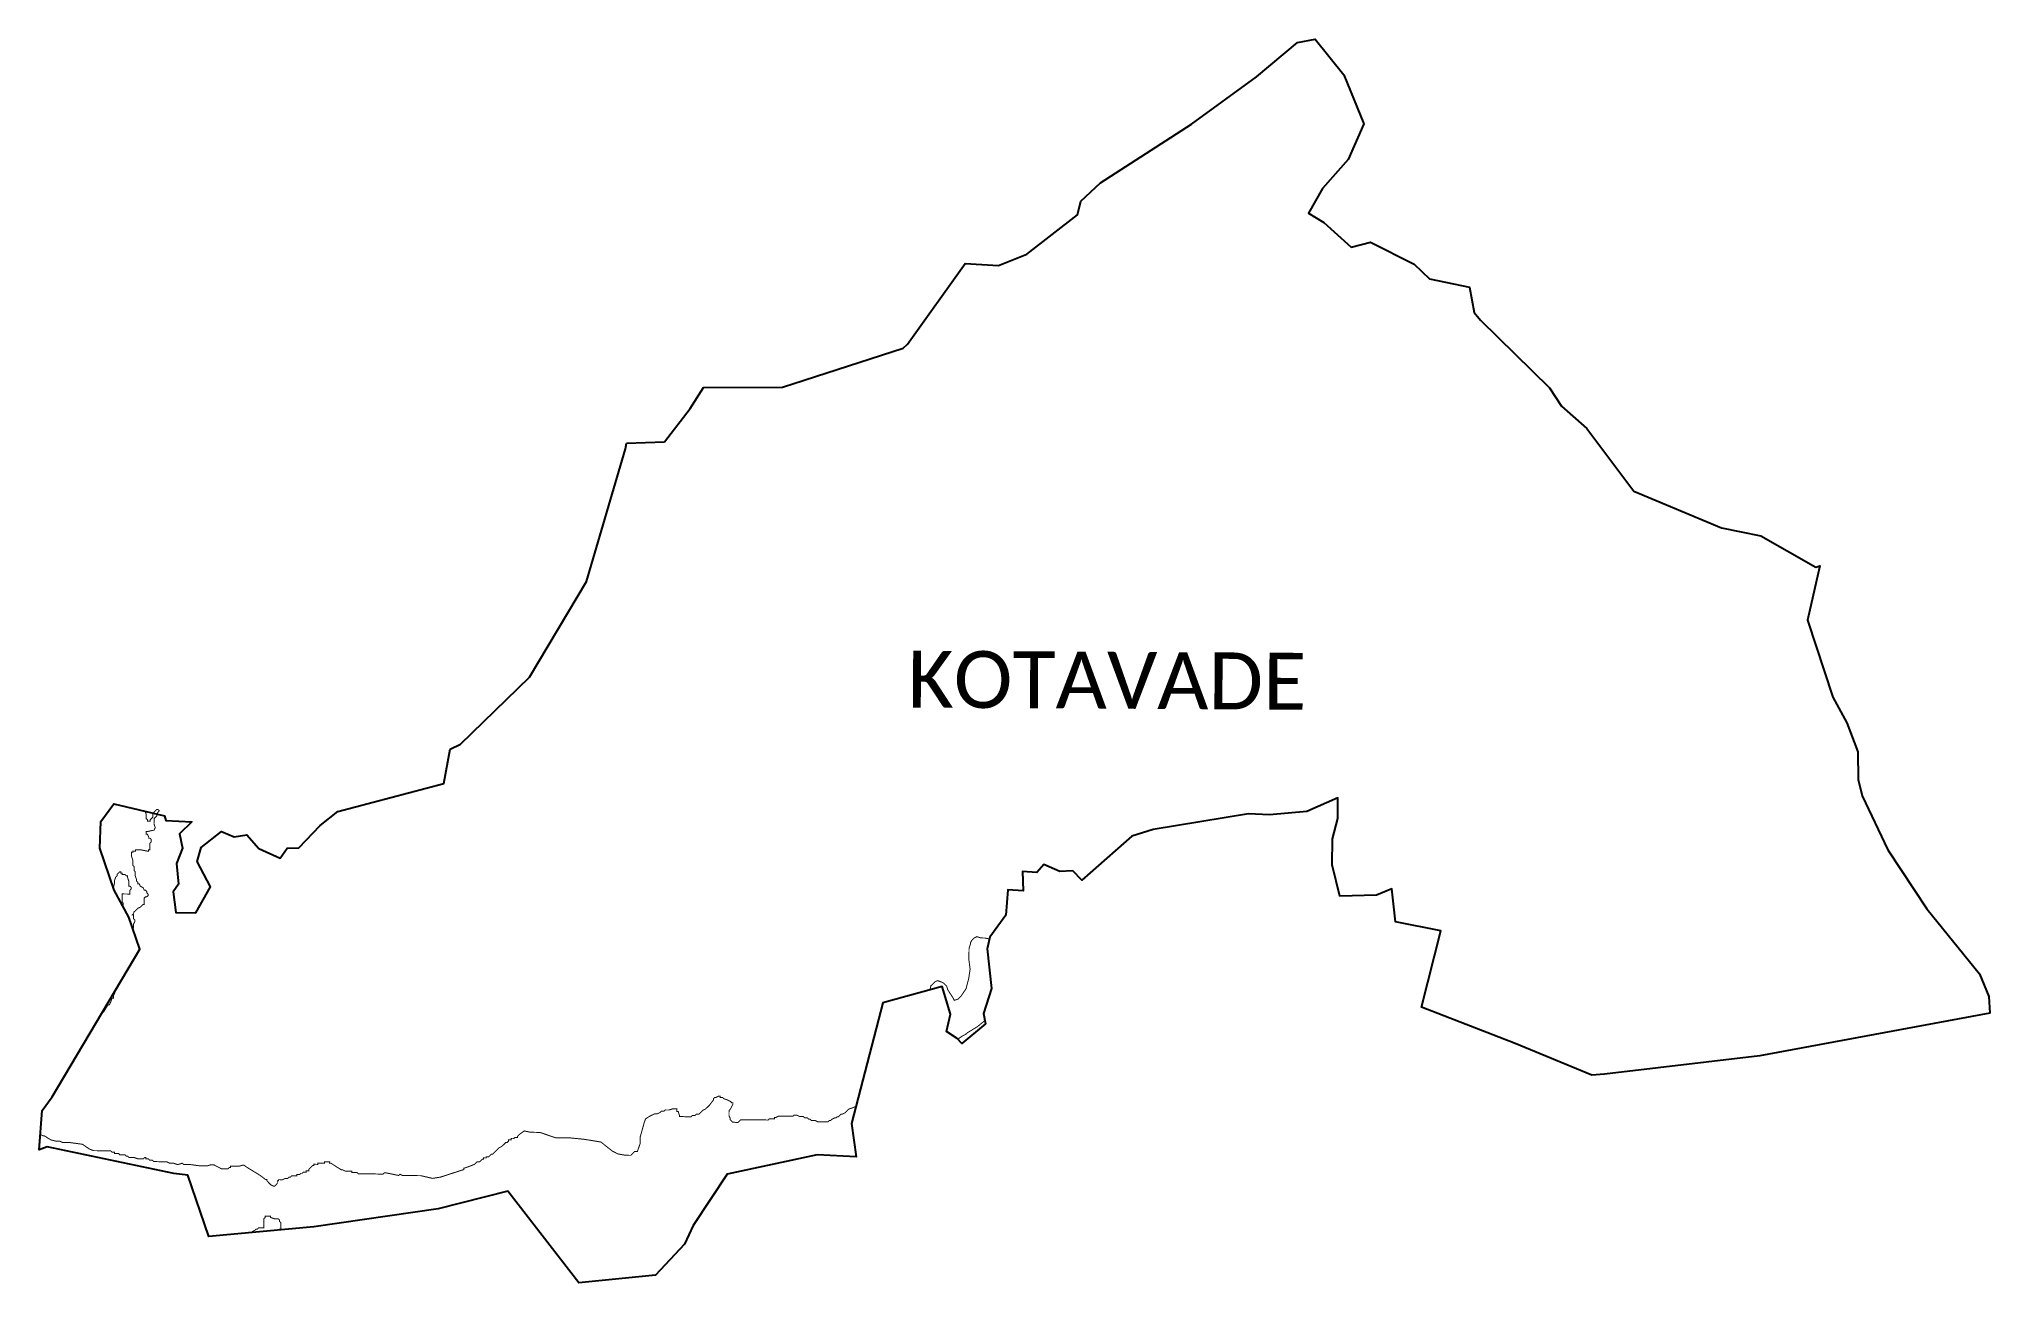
# Model space of a CAD drawing. Header units: metres. Extents: x 317393 to 323421, y 1888698 to 1892541.
import ezdxf

# ---------------------------------------------------------------- set-up
doc = ezdxf.new("R2010")
doc.units = ezdxf.units.M
for name, color, linetype in [('HAZARDS LINE', 1, 'Continuous'), ('village', 3, 'Continuous'), ('VILLAGE NAME', 250, 'Continuous')]:
    doc.layers.add(name, color=color, linetype=linetype)
doc.styles.get("Standard").update_dxf_attribs({"font": 'simplex.shx'})

msp = doc.modelspace()

# ---------------------------------------------------------------- linework, layer by layer
at = {"color": 3, "true_color": 0x00ff00, "flags": 128}
msp.add_lwpolyline([(319207.6, 1891292.8), (319325.1, 1891296.4)], dxfattribs=at)
at = {"layer": 'HAZARDS LINE', "lineweight": 18, "const_width": 3.02}
for points in [[(317681.7, 1889795), (317685, 1889795), (317685, 1889799), (317685, 1889803), (317685.1, 1889807), (317689.2, 1889815.1), (317689.2, 1889819.1), (317685.2, 1889823.2), (317685.3, 1889831.2), (317685.3, 1889835.2), (317681.3, 1889835.3), (317685.4, 1889839.3), (317685.4, 1889843.3), (317689.5, 1889847.3), (317693.5, 1889851.3), (317697.6, 1889855.3), (317705.7, 1889859.2), (317713.8, 1889867.2), (317717.8, 1889867.2), (317717.9, 1889871.2), (317717.9, 1889875.2), (317717.9, 1889879.3), (317718, 1889883.3), (317718, 1889887.3), (317722.1, 1889891.3), (317726.1, 1889891.3), (317730.2, 1889895.3), (317730.2, 1889899.3), (317726.2, 1889903.4), (317726.2, 1889907.4), (317722.2, 1889911.5), (317718.2, 1889911.5), (317714.3, 1889919.6), (317706.2, 1889923.7), (317702.3, 1889931.8), (317698.2, 1889931.8), (317698.3, 1889935.8), (317694.3, 1889939.9), (317694.3, 1889943.9), (317690.4, 1889956.1), (317690.5, 1889968.1), (317686.5, 1889972.2), (317686.6, 1889984.3), (317682.6, 1889988.4), (317682.7, 1890000.4), (317682.8, 1890004.5), (317678.8, 1890016.6), (317678.9, 1890020.6), (317678.9, 1890024.6), (317678.9, 1890028.7), (317683, 1890028.6), (317683, 1890032.7), (317687, 1890032.6), (317691.1, 1890032.6), (317691.1, 1890036.6), (317695.1, 1890036.6), (317699.2, 1890036.6), (317703.2, 1890036.5), (317707.2, 1890036.5), (317727.3, 1890032.3), (317731.3, 1890032.2), (317731.4, 1890036.3), (317735.4, 1890036.2), (317735.4, 1890040.3), (317735.5, 1890048.3), (317735.5, 1890052.4), (317735.6, 1890056.4), (317739.6, 1890060.4), (317739.7, 1890064.4), (317739.7, 1890068.4), (317735.7, 1890072.5), (317731.7, 1890072.5), (317731.7, 1890076.6), (317727.8, 1890084.6), (317723.7, 1890084.7), (317723.8, 1890088.7), (317723.8, 1890092.7), (317727.8, 1890092.7), (317744, 1890096.6), (317748, 1890096.6), (317752.1, 1890104.6), (317748.2, 1890116.7), (317748.3, 1890124.8), (317748.3, 1890132.8), (317756.5, 1890140.8), (317756.5, 1890144.8), (317760.6, 1890152.8), (317764.7, 1890156.8), (317760.7, 1890160.9), (317756.6, 1890160.9), (317752.6, 1890156.9), (317748.5, 1890153), (317744.4, 1890149), (317744.4, 1890144.9), (317744.3, 1890136.9), (317740.3, 1890132.9), (317736.2, 1890128.9), (317736.2, 1890124.9), (317732.1, 1890124.9), (317728.1, 1890124.9), (317728.2, 1890129), (317724.2, 1890133), (317724.3, 1890145.1), (317720.8, 1890155.8)], [(317622.8, 1889918.2), (317625.7, 1889932.4), (317625.8, 1889940.5), (317630, 1889952.6), (317634, 1889956.5), (317634, 1889960.6), (317638.1, 1889964.6), (317642.2, 1889968.6), (317646.2, 1889968.5), (317646.2, 1889964.5), (317650.2, 1889964.5), (317650.2, 1889960.4), (317654.2, 1889960.4), (317658.2, 1889960.4), (317662.2, 1889956.3), (317666.2, 1889956.3), (317666.2, 1889952.2), (317670.1, 1889940.1), (317670.1, 1889936.1), (317670.1, 1889932.1), (317670, 1889928), (317670, 1889924), (317674, 1889924), (317678, 1889919.9), (317678, 1889915.9), (317673.9, 1889911.9), (317673.9, 1889907.9), (317673.8, 1889903.8), (317673.8, 1889899.8), (317669.8, 1889899.8), (317665.7, 1889899.9), (317661.7, 1889899.9), (317657.7, 1889899.9), (317653.7, 1889900), (317649.6, 1889900), (317649.6, 1889896), (317649.5, 1889883.9), (317649.5, 1889879.9), (317649.4, 1889875.8), (317653.4, 1889871.8), (317653.4, 1889867.7), (317653.3, 1889863.7), (317653.3, 1889859.7), (317653.2, 1889859.6)], [(320329.7, 1889761), (320315, 1889764), (320302.9, 1889764.1), (320290.9, 1889768.3), (320282.8, 1889764.3), (320278.7, 1889760.3), (320274.6, 1889756.3), (320270.5, 1889748.3), (320270.5, 1889744.3), (320266.4, 1889732.2), (320266.1, 1889696), (320269.8, 1889667.7), (320265.6, 1889639.6), (320261.4, 1889623.5), (320257.2, 1889607.4), (320249.1, 1889595.4), (320240.9, 1889583.4), (320232.8, 1889575.4), (320220.7, 1889571.5), (320216.7, 1889579.6), (320208.8, 1889591.7), (320200.8, 1889603.9), (320196.9, 1889616), (320188.9, 1889624.1), (320180.9, 1889628.2), (320168.8, 1889632.4), (320160.8, 1889628.4), (320148.6, 1889616.4), (320145.2, 1889603.5)], [(320232, 1889450.8), (320235.8, 1889454.5), (320247.9, 1889462.5), (320256, 1889466.4), (320260.1, 1889470.4), (320292.5, 1889490.3), (320315.6, 1889509.3)], [(319917.4, 1889243.8), (319915.7, 1889243.8), (319907.6, 1889239.8), (319895.5, 1889235.9), (319887.4, 1889227.9), (319883.3, 1889223.9), (319875.2, 1889220), (319871.2, 1889220), (319867.2, 1889216), (319863.1, 1889212), (319859.1, 1889212), (319855, 1889208.1), (319851, 1889208.1), (319842.9, 1889204.1), (319838.8, 1889200.1), (319834.8, 1889200.2), (319830.7, 1889196.2), (319826.7, 1889196.2), (319822.7, 1889196.3), (319818.6, 1889196.3), (319814.6, 1889196.3), (319806.6, 1889196.4), (319798.5, 1889196.5), (319790.5, 1889200.6), (319782.4, 1889200.6), (319778.4, 1889200.7), (319774.4, 1889204.7), (319770.4, 1889204.8), (319766.4, 1889208.8), (319762.4, 1889208.9), (319758.3, 1889208.9), (319754.3, 1889213), (319742.3, 1889213.1), (319734.2, 1889217.2), (319730.2, 1889217.2), (319726.2, 1889217.2), (319722.1, 1889213.2), (319718.1, 1889213.3), (319714.1, 1889213.3), (319710, 1889213.3), (319698, 1889213.4), (319689.9, 1889213.5), (319685.9, 1889213.6), (319681.8, 1889213.6), (319677.8, 1889213.6), (319669.7, 1889209.7), (319665.7, 1889209.7), (319665.7, 1889205.7), (319661.6, 1889205.7), (319657.6, 1889205.7), (319653.6, 1889205.8), (319649.5, 1889205.8), (319645.5, 1889201.8), (319637.4, 1889201.9), (319633.4, 1889201.9), (319629.4, 1889202), (319625.3, 1889202), (319621.3, 1889202), (319617.3, 1889202.1), (319613.3, 1889202.1), (319609.2, 1889202.1), (319605.2, 1889202.2), (319601.2, 1889202.2), (319597.2, 1889202.2), (319593.1, 1889202.3), (319589.1, 1889202.3), (319585.1, 1889202.3), (319581, 1889202.4), (319573, 1889202.4), (319569, 1889202.5), (319564.9, 1889202.5), (319560.9, 1889202.6), (319556.8, 1889198.6), (319552.8, 1889194.6), (319548.8, 1889194.6), (319544.7, 1889194.6), (319540.7, 1889194.7), (319536.7, 1889194.7), (319532.7, 1889198.8), (319528.7, 1889202.8), (319528.7, 1889206.9), (319524.8, 1889215), (319524.8, 1889219), (319524.8, 1889223), (319524.9, 1889231.1), (319529, 1889235.1), (319537.2, 1889251.1), (319537.2, 1889255.1), (319533.2, 1889255.2), (319529.2, 1889259.2), (319521.2, 1889263.3), (319509.1, 1889267.5), (319505.1, 1889271.5), (319501.1, 1889271.6), (319497.1, 1889271.6), (319497.1, 1889275.6), (319493.1, 1889275.7), (319485, 1889271.7), (319480.9, 1889271.7), (319476.9, 1889267.7), (319476.8, 1889263.7), (319464.6, 1889247.7), (319460.6, 1889243.7), (319456.5, 1889239.7), (319452.4, 1889235.7), (319444.3, 1889231.8), (319436.2, 1889223.8), (319432.2, 1889219.8), (319428.1, 1889219.8), (319424.1, 1889219.9), (319420, 1889215.9), (319412, 1889215.9), (319407.9, 1889211.9), (319403.9, 1889212), (319395.8, 1889212), (319391.8, 1889212.1), (319387.8, 1889212.1), (319383.8, 1889212.2), (319379.7, 1889212.2), (319375.7, 1889212.2), (319371.7, 1889212.3), (319371.7, 1889216.3), (319367.8, 1889228.4), (319363.8, 1889228.4), (319363.8, 1889232.5), (319363.8, 1889236.5), (319359.8, 1889236.5), (319351.7, 1889236.6), (319339.6, 1889232.7), (319331.6, 1889232.7), (319327.5, 1889232.8), (319323.5, 1889228.8), (319315.4, 1889228.9), (319311.4, 1889224.9), (319303.3, 1889220.9), (319295.2, 1889221), (319287.1, 1889217), (319279, 1889213.1), (319266.9, 1889205.1), (319262.7, 1889193.1), (319250.3, 1889148.9), (319250.1, 1889132.7), (319250.1, 1889128.7), (319241.8, 1889104.6), (319233.8, 1889104.7), (319221.6, 1889092.7), (319205.5, 1889092.8), (319181.4, 1889097.1), (319165.3, 1889105.3), (319149.3, 1889117.5), (319129.3, 1889133.8), (319077, 1889142.3), (319032.7, 1889146.7), (318988.4, 1889147.1), (318940.3, 1889163.6), (318912.1, 1889163.9), (318892, 1889168.1), (318875.7, 1889156.1), (318871.7, 1889152.1), (318871.6, 1889148.1), (318867.6, 1889148.2), (318863.6, 1889148.2), (318859.5, 1889144.2), (318855.5, 1889144.2), (318851.5, 1889144.3), (318851.4, 1889140.2), (318847.4, 1889140.3), (318843.4, 1889140.3), (318843.3, 1889136.3), (318839.3, 1889132.3), (318835.3, 1889132.3), (318831.2, 1889128.3), (318823.1, 1889120.3), (318815, 1889116.4), (318810.9, 1889112.4), (318798.7, 1889100.4), (318794.7, 1889096.4), (318790.6, 1889096.4), (318786.6, 1889092.5), (318782.5, 1889088.5), (318774.5, 1889088.5), (318774.4, 1889084.5), (318770.4, 1889084.5), (318766.4, 1889084.6), (318766.3, 1889080.5), (318762.3, 1889080.6), (318758.2, 1889076.6), (318754.2, 1889072.6), (318746.1, 1889072.7), (318738, 1889064.7), (318717.8, 1889056.8), (318705.7, 1889052.9), (318705.6, 1889048.8), (318632.9, 1889025.3), (318608.7, 1889021.5), (318572.5, 1889029.9), (318568.5, 1889029.9), (318564.5, 1889029.9), (318556.4, 1889030), (318540.3, 1889030.1), (318532.3, 1889030.2), (318528.2, 1889030.2), (318524.2, 1889030.3), (318520.2, 1889030.3), (318516.2, 1889030.3), (318508.1, 1889034.4), (318504.1, 1889030.5), (318463.9, 1889038.9), (318459.8, 1889038.9), (318455.8, 1889034.9), (318451.7, 1889034.9), (318447.7, 1889035), (318443.7, 1889035), (318439.7, 1889035), (318431.6, 1889035.1), (318427.6, 1889035.1), (318407.4, 1889035.3), (318403.4, 1889035.4), (318399.4, 1889035.4), (318383.3, 1889035.5), (318379.2, 1889035.6), (318375.3, 1889039.6), (318371.2, 1889039.7), (318367.2, 1889039.7), (318363.2, 1889039.7), (318359.1, 1889039.8), (318359.2, 1889043.8), (318355.2, 1889043.8), (318347.1, 1889043.9), (318339, 1889044), (318331, 1889048.1), (318327, 1889048.1), (318307, 1889060.4), (318294.9, 1889068.5), (318290.9, 1889068.6), (318291, 1889072.6), (318286.9, 1889072.6), (318282.9, 1889072.7), (318278.9, 1889072.7), (318274.8, 1889072.7), (318274.8, 1889068.7), (318270.8, 1889068.7), (318266.8, 1889068.8), (318262.7, 1889068.8), (318258.7, 1889068.8), (318254.7, 1889068.9), (318254.6, 1889064.8), (318250.6, 1889064.9), (318242.5, 1889065), (318242.5, 1889060.9), (318238.5, 1889061), (318234.4, 1889057), (318230.4, 1889053), (318226.3, 1889049), (318226.3, 1889045), (318222.2, 1889045), (318218.2, 1889045), (318218.2, 1889041), (318214.1, 1889041), (318210.1, 1889041.1), (318206.1, 1889037.1), (318202, 1889037.1), (318198, 1889033.1), (318193.9, 1889033.1), (318189.9, 1889033.2), (318189.9, 1889029.2), (318185.8, 1889029.2), (318181.8, 1889029.2), (318177.8, 1889029.3), (318173.8, 1889029.3), (318169.7, 1889025.3), (318165.7, 1889025.3), (318161.6, 1889021.3), (318157.6, 1889021.4), (318153.6, 1889021.4), (318145.5, 1889017.5), (318141.4, 1889017.5), (318137.4, 1889017.5), (318133.4, 1889017.6), (318133.3, 1889013.5), (318129.3, 1889013.6), (318129.3, 1889009.5), (318129.2, 1889005.5), (318125.2, 1889001.5), (318121.1, 1888997.5), (318117.1, 1888997.6), (318109.1, 1889001.7), (318105.1, 1889005.7), (318097.1, 1889013.8), (318097.1, 1889017.9), (318093.1, 1889017.9), (318077.1, 1889030.1), (318037, 1889054.7), (318025, 1889062.8), (318008.9, 1889058.9), (318004.8, 1889059), (318000.8, 1889059), (317992.8, 1889059.1), (317988.7, 1889059.1), (317984.7, 1889059.1), (317984.7, 1889055.1), (317980.6, 1889055.1), (317976.6, 1889051.2), (317972.6, 1889051.2), (317964.5, 1889051.3), (317956.4, 1889051.3), (317948.4, 1889055.4), (317940.4, 1889059.5), (317932.4, 1889063.6), (317924.3, 1889063.7), (317912.2, 1889059.8), (317908.2, 1889059.8), (317904.2, 1889059.8), (317900.1, 1889059.9), (317896.1, 1889059.9), (317892.1, 1889059.9), (317859.9, 1889064.3), (317839.7, 1889064.4), (317835.8, 1889068.5), (317823.6, 1889064.6), (317819.6, 1889064.6), (317807.6, 1889068.7), (317803.5, 1889068.8), (317799.5, 1889068.8), (317795.5, 1889068.8), (317787.5, 1889072.9), (317783.4, 1889073), (317775.4, 1889073), (317763.3, 1889073.1), (317751.2, 1889073.3), (317747.2, 1889073.3), (317743.2, 1889077.4), (317739.2, 1889077.4), (317735.1, 1889077.4), (317731.1, 1889081.5), (317727.1, 1889081.5), (317723.1, 1889081.6), (317723.1, 1889085.6), (317719.1, 1889085.6), (317715, 1889081.6), (317707, 1889081.7), (317702.9, 1889081.7), (317698.9, 1889081.8), (317686.9, 1889085.9), (317682.8, 1889085.9), (317678.8, 1889086), (317674.8, 1889086), (317670.8, 1889086), (317666.8, 1889090.1), (317662.7, 1889090.1), (317658.7, 1889094.2), (317654.7, 1889094.2), (317650.7, 1889094.3), (317646.7, 1889094.3), (317642.6, 1889094.3), (317638.6, 1889098.4), (317626.6, 1889098.5), (317626.6, 1889102.5), (317622.6, 1889102.6), (317618.5, 1889102.6), (317614.5, 1889106.7), (317610.5, 1889106.7), (317606.5, 1889106.7), (317598.4, 1889106.8), (317594.4, 1889106.8), (317590.4, 1889106.9), (317586.3, 1889106.9), (317582.3, 1889107), (317570.2, 1889107.1), (317566.2, 1889107.1), (317562.2, 1889107.1), (317550.1, 1889111.3), (317538.1, 1889119.4), (317526.1, 1889127.6), (317522.1, 1889127.6), (317489.9, 1889131.9), (317485.9, 1889132), (317477.8, 1889132), (317469.8, 1889132.1), (317465.7, 1889132.1), (317457.7, 1889136.2), (317453.7, 1889136.3), (317445.6, 1889136.3), (317429.5, 1889140.5), (317409.5, 1889152.8), (317405.5, 1889152.8), (317397.5, 1889156.9), (317396.6, 1889156.9)]]:
    msp.add_lwpolyline(points, dxfattribs=at)
at = {"layer": 'HAZARDS LINE', "lineweight": 18}
for points in [[(317556.2, 1889480.2, 3.02, 3.02, 0), (317557.4, 1889481.8, 3.02, 3.02, 0), (317565.5, 1889493.8, 3.02, 3.02, 0), (317573.7, 1889509.9, 3.02, 3.02, 0), (317581.9, 1889525.9, 3.02, 3.02, 0), (317594.1, 1889537.9, 3.02, 3.02, 0), (317606.4, 1889557.9, 3.02, 3.02, 0), (317610.4, 1889557.9, 3.02, 3.02, 0), (317614.5, 1889565.9, 3.02, 3.02, 0), (317618.6, 1889578, 3.02, 3.02, 0), (317622.7, 1889578, 3.02, 3.02, 0), (317622.7, 1889582, 3.02, 3.02, 0), (317622.7, 1889586, 3.02, 3.02, 0), (317626.8, 1889594, 3.02, 3.02, 0), (317629.3, 1889603.4, 3.02, 3.02, 0)], [(318048.3, 1888854.1, 3.02, 3.02, 0), (318051.4, 1888857.1, 3.02, 3.02, 0), (318059.5, 1888861.1, 3.02, 3.02, 0), (318063.6, 1888865.1, 3.02, 3.02, 0), (318067.6, 1888865, 3.02, 3.02, 0), (318071.7, 1888869, 3.02, 3.02, 0), (318075.7, 1888869, 3.02, 3.02, 0), (318083.8, 1888868.9, 3.02, 3.02, 0), (318087.8, 1888868.9, 3.02, 3.02, 0), (318087.8, 1888872.9, 3.02, 3.02, 0), (318087.9, 1888877, 3.02, 3.02, 0), (318087.9, 1888885, 3.02, 3.02, 0), (318088, 1888897.1, 3.02, 3.02, 0), (318092.1, 1888901.1, 3.02, 3.02, 0), (318092.1, 1888905.1, 3.02, 3.02, 0), (318096.2, 1888905.1, 3.02, 3.02, 0), (318100.2, 1888905, 3.02, 3.02, 0), (318104.2, 1888905, 3.02, 3.02, 0), (318108.2, 1888905, 3.02, 3.02, 0), (318108.2, 1888900.9, 3.02, 3.02, 0), (318120.2, 1888896.8, 3.02, 3.02, 0), (318124.3, 1888896.8, 3.02, 3.02, 0), (318128.3, 1888896.7, 3.02, 3.02, 0), (318132.3, 1888896.7, 3.02, 3.02, 0), (318136.3, 1888892.6, 3.02, 3.02, 0), (318136.3, 1888888.6, 3.02, 3.02, 0), (318140.3, 1888884.6, 3.02, 3.02, 0), (318140.2, 1888880.5, 3.02, 3.02, 0), (318140.2, 1888876.5, 3.02, 3.02, 0), (318140.2, 1888872.5, 3.02, 3.02, 0), (318140.1, 1888868.4, 3.02, 3.02, 0), (318140.1, 1888864.4, 3.02, 3.02, 0), (318136.1, 1888864.4, 3.02, 3.02, 0), (318136.1, 1888862.2, 3.02, 3.02, 0)]]:
    msp.add_lwpolyline(points, format="xyseb", dxfattribs=at)
at = {"layer": 'village', "color": 3, "true_color": 0x00ff00}
for points in [[(319325.1, 1891296.4, 0), (319405.1, 1891399.1, 0), (319445.8, 1891464.4, 0), (319690.4, 1891465.1, 0), (320062.7, 1891585.5, 0), (320076.8, 1891598.2, 0), (320254.1, 1891847.2, 0), (320357.8, 1891840.9, 0), (320444.6, 1891876.4, 0), (320601.3, 1891997.7, 0), (320611.5, 1892040.2, 0), (320672.4, 1892096.7, 0), (320954.1, 1892278.2, 0), (321154.4, 1892423.7, 0), (321281.8, 1892530.1, 0), (321335.4, 1892540.8, 0), (321424.4, 1892430.6, 0), (321485.8, 1892279.4, 0), (321437.4, 1892169, 0), (321358.9, 1892079.6, 0), (321315, 1892002.5, 0), (321363, 1891974, 0), (321446.7, 1891898, 0), (321507, 1891913.6, 0), (321642.2, 1891845.6, 0), (321689.5, 1891800, 0), (321812.6, 1891774.3, 0), (321826.8, 1891696.4, 0), (321846.6, 1891672.2, 0), (322060.1, 1891463.1, 0), (322096.9, 1891406.4, 0), (322175.8, 1891338, 0), (322320.5, 1891144, 0), (322591.1, 1891031.2, 0), (322712.4, 1891006.3, 0), (322883.2, 1890909.3, 0), (322895.5, 1890913.4, 0), (322856.6, 1890745.7, 0), (322935.6, 1890507.8, 0), (322978.2, 1890428.6, 0), (323012.9, 1890339.4, 0), (323013.9, 1890253.9, 0), (323026.3, 1890203.3, 0), (323105.8, 1890036.4, 0), (323225.5, 1889853.6, 0), (323389, 1889653.8, 0), (323417.7, 1889582.9, 0), (323420.9, 1889531.8, 0)], [(323420.9, 1889531.8, 0), (322709.7, 1889399.7, 0), (322230.2, 1889343.1, 0), (322190.7, 1889340.7, 0), (321953.5, 1889438.2, 0), (321664.1, 1889550.4, 0), (321724.4, 1889786, 0), (321584.2, 1889813.5, 0), (321573.2, 1889915.7, 0), (321525.3, 1889896.7, 0), (321412.3, 1889893, 0), (321388.6, 1889989.7, 0), (321389.6, 1890070.8, 0), (321406.3, 1890133.6, 0), (321406.3, 1890197, 0), (321309.8, 1890154.7, 0), (321194.6, 1890144.6, 0), (321130.4, 1890147.7, 0), (320835.1, 1890098.7, 0), (320769.9, 1890078.1, 0), (320614.8, 1889942.8, 0), (320587.4, 1889971, 0), (320546.9, 1889969.4, 0), (320498, 1889991.5, 0), (320475.6, 1889966.8, 0), (320431.5, 1889969.2, 0), (320434.2, 1889909.5, 0), (320386.1, 1889912.3, 0), (320380.4, 1889834.3, 0), (320331.1, 1889766.8, 0), (320322, 1889730.3, 0), (320335.6, 1889608.1, 0), (320311.6, 1889530.6, 0), (320317.6, 1889499.3, 0), (320244, 1889438.1, 0), (320229.6, 1889453.3, 0), (320196.9, 1889475.5, 0), (320209.4, 1889528.6, 0), (320183.7, 1889614.2, 0), (320000.1, 1889563.3, 0), (319903.7, 1889190.9, 0), (319917.8, 1889088.2, 0), (319797.2, 1889094.3, 0), (319518.9, 1889034.5, 0), (319414.1, 1888876.1, 0), (319387, 1888817.9, 0), (319297.5, 1888722.8, 0), (319060.4, 1888698.5, 0), (318841.3, 1888982.2, 0), (318626.4, 1888927.1, 0), (318241.8, 1888872, 0), (317918.1, 1888842, 0), (317852.7, 1889031, 0), (317809.1, 1889037, 0), (317418.6, 1889118.7, 0), (317392.9, 1889109.8, 0), (317402.4, 1889231.5, 0), (317433.7, 1889273.2, 0), (317704.1, 1889729.7, 0), (317670.5, 1889827.9, 0), (317625, 1889911.6, 0), (317581.1, 1890042, 0), (317583.7, 1890123.5, 0), (317623.9, 1890178.7, 0), (317780.5, 1890141.7, 0), (317785.2, 1890127.4, 0), (317864.6, 1890123.3, 0), (317826.8, 1890086, 0), (317836.1, 1890041.6, 0), (317817.5, 1889994.6, 0), (317824, 1889930.6, 0), (317807.2, 1889906.2, 0), (317815.6, 1889842.8, 0), (317877.8, 1889841.7, 0), (317922.5, 1889922, 0), (317881.8, 1890000.7, 0), (317894, 1890043.5, 0), (317956.4, 1890093.4, 0), (317995.8, 1890077, 0), (318035.5, 1890082.4, 0), (318071.7, 1890040, 0), (318138.5, 1890010.9, 0), (318159.8, 1890041.4, 0), (318195.5, 1890042.2, 0), (318261.7, 1890111.9, 0), (318316.4, 1890154.4, 0), (318643.7, 1890240.9, 0), (318663.2, 1890346.9, 0), (318695.1, 1890362.9, 0), (318908.4, 1890570, 0), (319084.9, 1890864.7, 0), (319205.1, 1891275.4, 0), (319207.6, 1891292.9, 0)]]:
    msp.add_polyline3d(points, dxfattribs=at)

# ---------------------------------------------------------------- texts
at = {"layer": 'VILLAGE NAME', "insert": (320077.4, 1890651.6), "char_height": 175.757, "attachment_point": 1, "rotation": 359.67619}
msp.add_mtext_dynamic_manual_height_columns('{\\fCalibri|b0|i0|c0|p34;KOTAVADE}', width=2071.906, gutter_width=878.8, heights=[0], dxfattribs=at)

doc.saveas('drawing.dxf')
